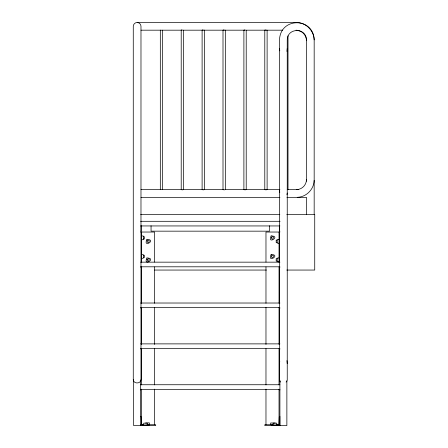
<?xml version="1.0" encoding="UTF-8"?>
<svg xmlns="http://www.w3.org/2000/svg" width="448" height="448" viewBox="0 0 448 448"><rect width="100%" height="100%" fill="white"/><g stroke="black" fill="none" stroke-linecap="round" stroke-linejoin="round"><path stroke-width="0.67" d="M286.95 51.453L287.241 48.384M279.535 363.658L279.77 361.206M287.241 193.01L286.95 194.768M306.466 179.642C306.426 185.074 301.902 189.594 296.475 189.633M314.171 180.398C313.919 189.431 306.264 197.086 297.231 197.338M141.187 266.801L140.896 267.305M141.187 307.664L140.896 308.162M141.187 348.522L140.896 349.026M141.187 389.385L140.61 389.962M286.11 382.088L286.95 381.091L287.241 379.91L287.241 40.174C287.078 27.373 306.628 27.373 306.466 40.174L306.466 181.238M145.561 422.99L149.335 422.85L149.582 424.732M181.479 189.633L160.317 189.633L160.317 30.184L181.485 30.184M287.666 189.795L288.008 189.633L288.008 35.778M137.127 22.473C135.055 22.518 133.314 24.259 133.269 26.331L133.269 379.91L133.566 381.091C135.055 383.583 139.194 383.583 140.683 381.091L140.98 379.91L140.98 26.331C140.935 24.259 139.194 22.518 137.127 22.473L296.766 22.473C306.051 22.736 313.914 30.598 314.171 39.878M140.98 30.184L160.535 30.184M183.579 30.184L202.434 30.184M203.829 30.184L223.384 30.184M224.778 30.184L244.334 30.184M246.428 30.184L265.283 30.184M266.678 30.184L282.738 30.184M140.98 189.633L160.53 189.633M182.874 189.633L202.423 189.633M203.823 189.633L223.373 189.633M225.467 189.633L244.322 189.633M245.717 189.633L265.266 189.633M266.661 189.633L279.933 189.633M287.241 189.633L298.782 189.633M140.98 197.338L279.933 197.338M286.91 197.338L306.466 197.338L306.466 214.334M140.61 214.334L279.826 214.334M286.759 214.334L314.731 214.334L314.731 270.054L286.759 270.054M140.61 221.301L280.09 221.301M140.61 225.943L279.905 225.943M140.61 232.036L154.538 232.036L154.538 262.058M279.905 232.036L265.972 232.036L265.972 262.058M141.478 235.827L143.36 236.074L143.36 239.602L141.478 239.848M143.36 236.678L144.323 236.678L144.323 239.002L143.36 239.002M279.031 239.31L277.155 239.557L277.155 243.085L279.031 243.331M277.155 240.162L276.192 240.162L276.192 242.486L277.155 242.486M141.478 254.402L143.36 254.649L143.36 258.177L141.478 258.423M143.36 255.254L144.323 255.254L144.323 257.572L143.36 257.572M279.031 257.886L277.155 258.132L277.155 261.66L279.031 261.906M277.155 258.737L276.192 258.737L276.192 261.055L277.155 261.055M140.61 262.158L279.905 262.158M140.61 266.801L279.905 266.801M154.594 270.054L266.476 270.054M140.61 303.022L279.905 303.022M140.61 307.664L279.905 307.664M140.61 343.879L279.905 343.879M140.61 348.522L279.905 348.522M140.61 384.742L279.905 384.742M140.61 389.385L279.905 389.385M140.801 424.732L143.511 424.732M146.894 424.732L155.697 424.732L155.697 425.6L133.644 425.6L133.644 379.428M272.938 424.732L264.813 424.732L264.813 425.6L286.871 425.6L286.871 380.822M276.326 424.732L279.322 424.732M149.313 425.018L141.478 424.939L141.187 416.892L140.61 416.315M271.152 425.018L278.986 424.939L279.278 416.892L279.86 416.315L279.86 425.6M296.01 30.184C301.689 30.223 306.421 34.955 306.466 40.639M279.905 267.383L279.322 266.801M279.905 308.241L279.322 307.664M279.905 349.104L279.322 348.522M279.905 389.962L279.322 389.385M275.212 422.99L270.665 422.99L270.665 424.732M280.661 382.088L279.826 381.091L279.535 379.91L279.535 39.413C280.672 17.214 313.034 17.214 314.171 39.413L314.171 214.334M279.535 48.384L279.77 50.837M279.535 190.002L279.77 192.455M286.95 360.59L287.241 363.658M279.905 380.262L279.905 425.6M279.322 225.781L279.322 230.586A0.582 0.582 0 0 0 279.905 231.162M279.031 232.036L279.031 262.058M279.031 266.946L279.031 303.251M279.031 307.44L279.031 344.439M279.031 348.628L279.031 384.933M279.031 389.122L279.031 424.732M276.937 425.018L276.69 423.142L273.162 423.142L272.916 425.018M269.573 225.781L269.573 231.162L151.054 231.162L151.054 225.781M265.972 266.946L265.972 303.251M265.972 307.44L265.972 344.439M265.972 348.628L265.972 384.933M265.972 389.122L265.972 424.732M162.641 30.184L162.641 189.633M154.538 266.946L154.538 303.251M154.538 307.44L154.538 344.439M154.538 348.628L154.538 384.933M154.538 389.122L154.538 424.732M147.554 425.018L147.302 423.142L143.78 423.142L143.528 425.018M141.478 232.036L141.478 262.058M141.478 266.946L141.478 303.251M141.478 307.44L141.478 344.439M141.478 348.628L141.478 384.933M141.478 389.122L141.478 424.732M141.187 225.781L141.187 230.586A0.582 0.582 0 0 1 140.896 231.09M140.61 379.893L140.61 425.6M147.078 240.878C147.997 246.053 151.39 237.866 147.078 240.878M147.078 259.454C147.997 264.628 151.39 256.435 147.078 259.454M271.286 237.395C272.199 242.57 275.593 234.382 271.286 237.395M271.286 255.97C272.199 261.145 275.593 252.958 271.286 255.97M146.944 239.394C142.621 248.562 157.142 239.59 146.944 239.394M146.944 257.964C142.621 267.131 157.142 258.16 146.944 257.964M271.152 235.911C266.829 245.078 281.344 236.107 271.152 235.911M271.152 254.481C266.829 263.648 281.344 254.677 271.152 254.481M181.552 30.022L181.21 30.184L181.21 189.633L182.375 189.862L183.534 189.633L183.534 30.184L181.552 30.022M202.446 30.022L202.11 30.184L202.11 189.633L203.269 189.862L204.428 189.633L204.428 30.184L202.446 30.022M223.339 30.022L223.003 30.184L223.003 189.633L224.162 189.862L225.322 189.633L225.322 30.184L223.339 30.022M244.238 30.022L243.897 30.184L243.897 189.633L245.056 189.862L246.215 189.633L246.215 30.184L244.238 30.022M265.132 30.022L264.79 30.184L264.79 189.633L265.95 189.862L267.114 189.633L267.114 30.184L265.132 30.022"/></g></svg>
